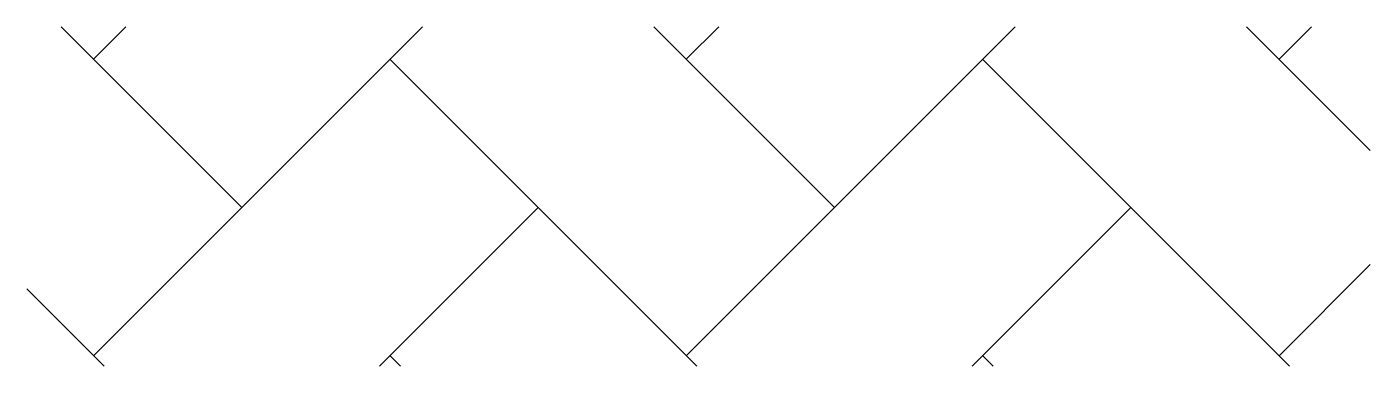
# Model space of a CAD drawing. Extents: x -3012.6 to -2935.7, y -150.6 to -131.2.
import ezdxf

# ---------------------------------------------------------------- set-up
doc = ezdxf.new("R2010")
doc.units = 0
doc.header["$LTSCALE"] = 30
doc.header["$MEASUREMENT"] = 0
doc.linetypes.add('DASHED', pattern=[0.75, 0.5, -0.25])
doc.layers.add('6', color=6, linetype='DASHED')

msp = doc.modelspace()

# ---------------------------------------------------------------- hatches: boundary and pattern name
at = {"layer": '6'}
h = msp.add_hatch(dxfattribs=at)
h.set_pattern_fill('AR-HBONE', color=256, scale=3, style=0)
h.set_pattern_definition([(45, (-1379.617, -319.747), (1e-15, 16.97056), [36, -12]), (135, (-1371.132, -311.261), (1e-15, 16.97056), [36, -12])])
h.paths.add_polyline_path([(-2935.681, -131.202), (-3012.597, -131.202), (-3012.597, -150.63), (-2935.681, -150.63)])

doc.saveas('drawing.dxf')
